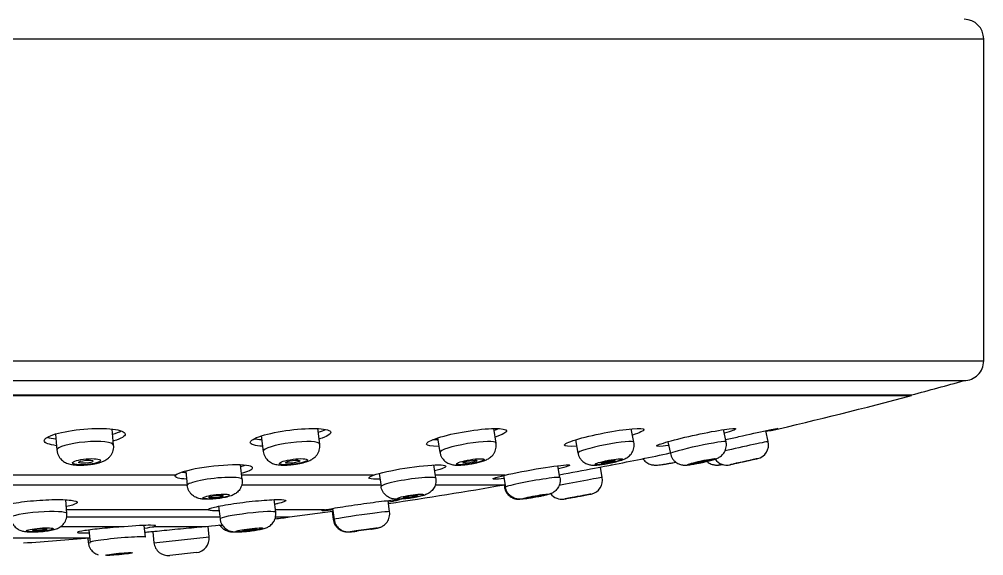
# Model space of a CAD drawing. Header units: metres. Extents: x -58 to 722, y -1100 to 345.
# Drawn here: x 209.9446 to 210.0187, y -481.2908 to -481.2496 of the extents above; entities that cross this region are included whole.
import ezdxf

# ---------------------------------------------------------------- set-up
doc = ezdxf.new("R2010")
doc.units = ezdxf.units.M
doc.header["$MEASUREMENT"] = 0
doc.layers.add('A-MOBILIARIO SANITARIO', color=124, linetype='Continuous')

msp = doc.modelspace()

# ---------------------------------------------------------------- linework, layer by layer
at = {"layer": 'A-MOBILIARIO SANITARIO', "lineweight": -2}
for p, q in [((209.8211264066929, -481.2511481481329), (210.0186771376127, -481.2511481481329)), ((210.0186771376127, -481.2758665631233), (210.0186771376127, -481.2511481481329)), ((209.8211264066929, -481.2758665631233), (210.0186771376127, -481.2758665631233)), ((209.8226369764978, -481.2773771329283), (210.0171665678076, -481.2773771329283)), ((209.8266607234886, -481.2784757291501), (210.0131428208169, -481.2784757291501)), ((209.8266607234886, -481.2785159651732), (210.0131428208169, -481.2785159651732)), ((210.0131428208169, -481.2785159651732), (210.0131428208169, -481.2784757291501)), ((209.9518414099822, -481.2823374206523), (209.9517344622747, -481.2810987634894)), ((209.9676761699174, -481.282244195426), (209.9675222677236, -481.2810578990282)), ((209.9812225633857, -481.2821661344352), (209.9810368144588, -481.2810513264196)), ((209.9918030465358, -481.2821066923687), (209.9916023350609, -481.2810781989903)), ((209.9988885851371, -481.2820681470365), (209.9986892338543, -481.2811361486225)), ((210.0021249364245, -481.2820517890215), (210.0019407432977, -481.2812217782411)), ((209.9473773126929, -481.2814745557558), (209.9474842956442, -481.2827136211087)), ((209.9631857267174, -481.2816239342612), (209.9633391898515, -481.2828068463349)), ((209.9767240644317, -481.2817767259452), (209.9769087092309, -481.2828849073258)), ((209.9873118371542, -481.2819253670701), (209.9875106925374, -481.2829443493923)), ((209.9944153157687, -481.2820633806999), (209.9946119966832, -481.2829828947245)), ((209.9573780128803, -481.2843261953382), (209.9574984507215, -481.2854253310682)), ((209.9617214191121, -481.2849625991395), (209.9615994033817, -481.2838490633298)), ((209.9765918070034, -481.2848765694852), (209.9764370741763, -481.283852669048)), ((209.9861207992321, -481.2848219775681), (209.9859584302969, -481.283909147027)), ((209.9893780527705, -481.2848030870909), (209.989229991941, -481.2840122302876)), ((209.9566269562737, -481.2846323664139), (209.9429981402564, -481.2846323664139)), ((209.9718106814732, -481.2846323664139), (209.9616852338481, -481.2846323664139)), ((209.9722387565089, -481.2845022341971), (209.9723912566881, -481.2855113607226)), ((209.9819132009578, -481.2846323664139), (209.9765549027984, -481.2846323664139)), ((209.9817779839674, -481.2846651904148), (209.9819382062614, -481.2855659526396)), ((209.9429403176514, -481.2853684484576), (209.9574922178072, -481.2853684484576)), ((209.9616965543082, -481.2853684484576), (209.9723696596481, -481.2853684484576)), ((209.9765570951302, -481.2853684484576), (209.981891907963, -481.2853684484576)), ((209.9818298752803, -481.2853791997618), (209.9818632895479, -481.2855666767069)), ((209.981891907963, -481.2853684484576), (209.9819027301526, -481.2853665076192)), ((209.9482458625601, -481.2875808862165), (209.9481679640861, -481.286524524027)), ((209.9642951569335, -481.2874872540392), (209.9641805460232, -481.28651451888)), ((209.9730408055235, -481.2874374536636), (209.9729194243404, -481.2865798286195)), ((209.9590954111517, -481.2873013111646), (209.9482252460801, -481.2873013111646)), ((209.9599025416138, -481.2870199508747), (209.9600169917818, -481.2879913217682)), ((209.9680490249824, -481.2873013111646), (209.964273248522, -481.2873013111646)), ((209.9686546641458, -481.2871869645912), (209.9687755545688, -481.2880411221437)), ((209.9482362655625, -481.2878449848567), (209.9599997498774, -481.2878449848567)), ((209.9643020008091, -481.2878449848567), (209.9653512326315, -481.2878449848567)), ((209.9653512326315, -481.2878449848567), (209.9686854888796, -481.2874047583459)), ((209.9686198289945, -481.2874134275122), (209.9687079635404, -481.2880395251651)), ((209.9526565206742, -481.288588716259), (209.9477812135387, -481.288588716259)), ((209.9542784586653, -481.2893946191621), (209.9541940128057, -481.2884945833596)), ((209.958950999806, -481.288588716259), (209.9549189312495, -481.288588716259)), ((209.9591799034146, -481.2893641455132), (209.9590942937483, -481.2885739494533)), ((209.940736202995, -481.2894518014813), (209.9499910972472, -481.2894518014813)), ((209.9498549483076, -481.2894630910106), (209.9498858929103, -481.2897929029209)), ((209.9499448470254, -481.2888480849747), (209.9500334945698, -481.2897929029209)), ((209.9499910972472, -481.2894518014813), (209.9500013982245, -481.2894508155757)), ((209.9548498690826, -481.2889812979275), (209.9549410996963, -481.2898233765698)), ((209.9549410996963, -481.2898233765698), (209.9591799034146, -481.2893641455132)), ((209.9582021934713, -481.2905794456871), (209.9561563998702, -481.290801086513))]:
    msp.add_line(p, q, dxfattribs=at)
for centre, radius, start, end in [((210.0171665678076, -481.2511481481329), 0.001510569804972327, 0, 90), ((210.0171665678076, -481.2758665631233), 0.001510569804972717, 269.9999999999739, 0), ((209.9199408021785, -480.9291935623555), 0.3615033171618731, 284.9406221337967, 285.6017045365932), ((209.9199772314788, -480.9283185880906), 0.3623782967456347, 283.1222597933119, 284.8977496505717), ((210.001046232046, -481.282290570135), 0.001104816526183323, 283.6613458320581, 12.48167726392362), ((209.9199772314788, -480.9283185880906), 0.3623782967456347, 281.1600702422159, 281.8837716529287), ((209.9989354620097, -481.2827700060859), 0.001097084776088061, 215.1636556534208, 284.4895276365202), ((209.9883006065539, -481.2850162293333), 0.00109154069336389, 282.2129134499812, 11.18120460236762), ((209.9199772314788, -480.9283185880906), 0.3623782967456346, 278.4058499206664, 279.8376197379104), ((209.9862863198007, -481.2853819055828), 0.001102796603983289, 217.9175440624256, 278.2033066500946), ((209.9199772314788, -480.9283185880906), 0.3623782967456346, 277.016122963322, 277.1929811221564), ((209.9199772314788, -480.9283185880906), 0.3623782967456346, 276.3344839375466, 276.3685055921769), ((209.9199772314788, -480.9283185880906), 0.3623782967456346, 273.9464588354204, 274.7509469465238), ((209.9580833983559, -481.2894829406285), 0.001102921403773873, 276.1832951729025, 6.183295172899365), ((209.9437762270794, -481.2803644559234), 0.00954229686231162, 276.8969102943261, 276.9257633980718), ((209.9560376047549, -481.2897045814545), 0.001102921403773871, 186.1832951728958, 276.1832951729025)]:
    msp.add_arc(centre, radius, start, end, dxfattribs=at)
for centre, major_axis, ratio, start_param, end_param in [((209.9495788386517, -481.2812277022475), (-0.003104124989101896, -0.0002680152841639867), 0.1998549684160482, -3.94694158453169, -3.567753549852635), ((209.9653634321292, -481.2812277022475), (-0.00308978079425575, -0.0004008475819568519), 0.1760887510202031, -3.945152661724203, -3.617258928060177), ((209.9788683881441, -481.2812277022475), (-0.003073305275620803, -0.0005120730644680256), 0.1434927083656155, -3.942837533820936, -3.745074764718718), ((209.9495788386517, -481.2812277022475), (-0.003104124989101896, -0.0002680152841639867), 0.1998549684160482, 0.4055635418957944, 0.7801709211352088), ((209.9496628528132, -481.2825255208805), (-0.002178557168949368, -0.0001881002281652304), 0.1998549684160478, 3.141657202160815, 6.282921922125769), ((209.9653634321292, -481.2812277022475), (-0.00308978079425575, -0.0004008475819568519), 0.1760887510202031, 0.4734288158911835, 0.7820015177677725), ((209.9655076798845, -481.2825255208805), (-0.002168490032920832, -0.0002813254544820306), 0.1760887510202037, 3.141602148202324, 6.283185307179499), ((209.9788683881441, -481.2812277022475), (-0.003073305275620803, -0.0005120730644680256), 0.1434927083656155, 0.6012792031751703, 0.7843609126326707), ((209.9790656363083, -481.2825255208805), (-0.002156927077382525, -0.0003593864453072367), 0.1434927083656166, 3.141592653589793, 6.283185307179586), ((209.9896568695366, -481.2825255208805), (-0.002146176999203561, -0.0004188285118113507), 0.1037013421402071, 3.141592653589793, 6.282823379659296), ((209.9967502909101, -481.2825255208805), (-0.002138294226943663, -0.0004573738440661575), 0.05870995760079566, 3.141592653589793, 6.283185307179586), ((209.9999902066618, -481.2825255208805), (-0.002134729762758294, -0.000473731858977654), 0.01077461063584374, 3.141592653590571, 5.30442517710169), ((209.9594938810577, -481.2838781742591), (-0.002973884688699344, -0.00032586353256793), 0.1492080794089368, -3.936061297840894, -3.761359839110726), ((209.9594938810577, -481.2838781742591), (-0.002973884688699344, -0.00032586353256793), 0.1492080794089368, 0.6288247128269823, 0.7679250809024148), ((209.9596099349168, -481.2851939651039), (-0.002111484195320317, -0.0002313659643438829), 0.1492080794089367, 3.141473569768785, 6.283144528655217), ((209.9744915318457, -481.2851939651039), (-0.00210027515763214, -0.00031739561871194), 0.108623016839889, 3.141224485555187, 6.283185307179532), ((209.9840295027468, -481.2851939651039), (-0.002091296485384945, -0.0003719875357600357), 0.05740517656149464, 3.141368882729627, 6.283185307179586), ((209.987290204573, -481.2851939651039), (-0.002087848197436058, -0.000390878012949406), 0.0005681176360198874, 3.141592653589793, 5.347804315233547), ((209.9839544571112, -481.2851939651039), (-0.002091167563227148, -0.0003727116030537145), 0.0563245526022538, 0, 0.216871224852782), ((209.9460978159497, -481.2877392879037), (-0.00214804661044262, -0.0001584016871777335), 0.1227800239285877, 3.141501716775476, 6.283033840184542), ((209.9621560743576, -481.2877392879037), (-0.002139082575846206, -0.0002520338644824254), 0.0824790179427322, 3.141592653589809, 6.282945624935603), ((209.9709081800461, -481.2877392879037), (-0.002132625477350479, -0.0003018342400895433), 0.02791664045621868, 3.141592653589793, 6.283086014999591), ((209.9521559766176, -481.2895937610415), (-0.002122482047773814, -0.00019914187935136), 0.05385475109863002, 3.141559187562217, 6.283185307179334), ((209.952008374958, -481.2895937610415), (-0.002122482047773814, -0.0001991418793513603), 0.05385475109863009, 0, 0.3633627306062084)]:
    msp.add_ellipse(centre, major_axis=major_axis, ratio=ratio, start_param=start_param, end_param=end_param, dxfattribs=at)
for centre, major_axis, ratio in [((209.9497558138282, -481.2836021856336), (0.00107972399534855, 9.322515505915364e-05), 0.199854968416048), ((209.9497042707664, -481.2836051194343), (-0.0005539371634858022, -4.782785061873273e-05), 0.1998549684160487), ((209.9656473591988, -481.2836021856336), (0.001074734579193044, 0.0001394289064505362), 0.1760887510202032), ((209.9655987567352, -481.2836051194343), (-0.000551377413915971, -7.153203344545843e-05), 0.1760887510202036), ((209.9792450298179, -481.2836021856336), (0.001069003813560723, 0.0001781170465167904), 0.1434927083656152), ((209.9792018050831, -481.2836051194343), (-0.0005484373254557296, -9.138043790916109e-05), 0.143492708365617), ((209.9898669817018, -481.2836021856336), (0.001063675921537897, 0.000207577382216196), 0.103701342140207), ((209.9898313021645, -481.2836051194343), (-0.0005457039256172646, -0.0001064946475247402), 0.1037013421402069), ((209.9969805858297, -481.2836021856336), (0.001059769107211345, 0.0002266809984707417), 0.05870995760079566), ((209.9969542406108, -481.2836051194343), (-0.0005436995896428466, -0.0001162954883377189), 0.05870995760079198), ((210.0002291363867, -481.2836021856336), (0.001058002507938039, 0.0002347882638975792), 0.01077461063584645), ((210.0002134465455, -481.2836051194343), (-0.0005427932608081799, -0.0001204548064907985), 0.01077461063584371), ((209.9597287237245, -481.2862780514814), (0.00101512497505781, 0.0001112323593538338), 0.1492080794089369), ((209.9597080369057, -481.2862842391227), (0.0005500418612373446, 6.027085873374316e-05), 0.1492080794089365), ((209.9746553600305, -481.2862780514814), (0.001009736076514852, 0.0001525922951459924), 0.108623016839889), ((209.9746277040379, -481.2862842391227), (0.0005471219057073181, 8.26815930007043e-05), 0.1086230168398902), ((209.9842223336643, -481.2862780514814), (0.001005419456735655, 0.0001788381077145291), 0.05740517656149507), ((209.9841904156592, -481.2862842391227), (0.0005447829606158832, 9.690279329583351e-05), 0.05740517656149207), ((209.9874931625896, -481.2862780514814), (0.001003761645028669, 0.0001879199636091593), 0.0005681176356315195), ((209.9874601069287, -481.2862842391227), (0.000543884681232275, 0.0001018237646466641), 0.0005681176356837302), ((209.9461783138649, -481.2888309004821), (0.001048111826410555, 7.729007408277663e-05), 0.122780023928588), ((209.9461611152234, -481.2888300337642), (-0.0005496679514431893, -4.053372514025126e-05), 0.122780023928588), ((209.9622846918031, -481.2888309004821), (0.001043737940561346, 0.0001229766955408642), 0.08247901794273219), ((209.9622759801599, -481.2888300337642), (-0.0005473741266680066, -6.449345061270335e-05), 0.08247901794273287), ((209.971062677897, -481.2888309004821), (0.00104058728206783, 0.0001472761508598299), 0.02791664045622098), ((209.9710639595744, -481.2888300337642), (-0.0005457218067950764, -7.723696851775705e-05), 0.02791664045622409), ((209.9522588562053, -481.2906902661001), (0.001024383406353545, 9.61127736894446e-05), 0.05385475109862684), ((209.9522629380065, -481.2906896529308), (-0.0005483525586850196, -5.144917913355155e-05), 0.05385475109863005)]:
    msp.add_ellipse(centre, major_axis=major_axis, ratio=ratio, dxfattribs=at)
for points, knots in [([(209.9473822963171, -481.2814728276773), (209.9479504629038, -481.2813048696261), (209.9487489795671, -481.2811692128338), (209.9503692316694, -481.2810319887068), (209.9511868632189, -481.2810320708732), (209.9523563578584, -481.2811694523761), (209.9527099744228, -481.2813053353275), (209.9527445851556, -481.2816409896456), (209.9524250336693, -481.2818339672808), (209.9518493009652, -481.2820042447115), (209.9518344380386, -481.2820085717843), (209.9518194129029, -481.2820128786117)], [0, 0, 0, 0, 0.125, 0.125, 0.25, 0.25, 0.375, 0.375, 0.5, 0.5, 0.5032744017940933, 0.5032744017940933, 0.5032744017940933, 0.5032744017940933]), ([(209.9632061223687, -481.2816165733319), (209.963773596756, -481.2814375215901), (209.9645695763162, -481.2812754296709), (209.9661825354762, -481.2810696585554), (209.9669954080985, -481.2810276624494), (209.9681559528965, -481.2810900364944), (209.9685053896948, -481.2811930527411), (209.9685345630775, -481.2814906821018), (209.9682138646614, -481.2816792623419), (209.9676469021581, -481.2818582267126), (209.9676402600236, -481.2818603109705), (209.9676335847919, -481.2818623933558)], [0, 0, 0, 0, 0.1250000000000006, 0.1250000000000006, 0.2500000000000012, 0.2500000000000012, 0.375000000000001, 0.375000000000001, 0.5000000000000008, 0.5000000000000008, 0.5014742136794058, 0.5014742136794058, 0.5014742136794058, 0.5014742136794058]), ([(209.9767569135108, -481.2817650085872), (209.9773253240161, -481.2815833332433), (209.978119282666, -481.2814025811594), (209.9797235623257, -481.2811383595358), (209.9805297542213, -481.2810565274979), (209.9816761808736, -481.2810414542215), (209.9820182122714, -481.2811069851014), (209.9820359289938, -481.2813526275465), (209.9817127615776, -481.2815275330902), (209.9811535770539, -481.2817066115235)], [0, 0, 0, 0, 0.125, 0.125, 0.25, 0.25, 0.375, 0.375, 0.4997466168969579, 0.4997466168969579, 0.4997466168969579, 0.4997466168969579]), ([(209.9873505167996, -481.2819124097067), (209.9879210583647, -481.2817366241226), (209.9887137412408, -481.2815456500044), (209.9903095699777, -481.2812352484864), (209.9911085524282, -481.281117335902), (209.9922388307897, -481.2810253620392), (209.9925719675011, -481.2810502570329), (209.9925751026267, -481.2812316237341), (209.9922534976488, -481.2813828080036), (209.9917030391583, -481.2815537516091)], [0, 0, 0, 0, 0.125, 0.125, 0.25, 0.25, 0.375, 0.375, 0.4984243181617498, 0.4984243181617498, 0.4984243181617498, 0.4984243181617498]), ([(209.994450457753, -481.2820529374579), (209.9950237053872, -481.2818914816888), (209.9958159912679, -481.2816992850411), (209.9974052488521, -481.2813570279325), (209.9981980195877, -481.2812082857719), (209.9993136762307, -481.2810430053306), (209.9996384484013, -481.2810256591484), (209.9996274065321, -481.2811344590447), (209.9993037621788, -481.281255852955), (209.9987560936718, -481.2814112074678)], [0, 0, 0, 0, 0.125, 0.125, 0.25, 0.25, 0.375, 0.375, 0.4977469887545267, 0.4977469887545267, 0.4977469887545267, 0.4977469887545267]), ([(209.9988517937999, -481.2819079711701), (209.9991754232203, -481.2818331532332), (209.9995163161194, -481.2817552917855), (210.0006502202023, -481.2814994584115), (210.0014391653232, -481.2813266856254), (210.0025333372496, -481.2810974686057), (210.0028503238653, -481.2810381248493), (210.002853350319, -481.2810499378217)], [0.07125756704449396, 0.07125756704449396, 0.07125756704449396, 0.07125756704449396, 0.125, 0.125, 0.25, 0.25, 0.372344884776994, 0.372344884776994, 0.372344884776994, 0.372344884776994]), ([(209.9474541620854, -481.2823698147428), (209.9468753537097, -481.2822996970664), (209.9465354173853, -481.2821639954362), (209.9465009237494, -481.2818339845226), (209.9468141297304, -481.2816407857285), (209.9473822963171, -481.2814728276773)], [0.7514764716281723, 0.7514764716281723, 0.7514764716281723, 0.7514764716281723, 0.875, 0.875, 1, 1, 1, 1]), ([(209.9632860470807, -481.2824142340247), (209.9632854579345, -481.2824142026389), (209.9632848690113, -481.2824141711786), (209.9626973114927, -481.282382697552), (209.9623535716293, -481.2822784079672), (209.9623242542611, -481.2819840728976), (209.9626386479814, -481.2817956250736), (209.9632061223687, -481.2816165733319)], [0.7498746313329433, 0.7498746313329433, 0.7498746313329433, 0.7498746313329433, 0.7500000000000004, 0.7500000000000004, 0.8750000000000002, 0.8750000000000002, 1, 1, 1, 1]), ([(209.9768281315515, -481.2824235701599), (209.9768201887955, -481.2824237019738), (209.9768122863707, -481.2824238201682), (209.9762245925883, -481.2824316331746), (209.9758882478506, -481.2823647136698), (209.9758702482721, -481.2821215737468), (209.9761885030054, -481.2819466839312), (209.9767569135108, -481.2817650085872)], [0.7483052128842126, 0.7483052128842126, 0.7483052128842126, 0.7483052128842126, 0.75, 0.75, 0.875, 0.875, 1, 1, 1, 1]), ([(209.9873993678279, -481.2823981172323), (209.9873857802158, -481.282399281975), (209.9873723115898, -481.2824004082987), (209.9867872948824, -481.2824480742959), (209.9864598404158, -481.2824217396641), (209.9864562651301, -481.2822412995881), (209.9867799752345, -481.2820881952907), (209.9873505167996, -481.2819124097067)], [0.7470816142616992, 0.7470816142616992, 0.7470816142616992, 0.7470816142616992, 0.75, 0.75, 0.875, 0.875, 1, 1, 1, 1]), ([(209.9875121442763, -481.2829422812993), (209.9875128663846, -481.2829494911261), (209.9875210032309, -481.2830297179688), (209.9875807198929, -481.2831847260086), (209.9876857519187, -481.2833740912335), (209.9878188150633, -481.2835294854485), (209.9879649262963, -481.2836503575828), (209.9881174685901, -481.2837396258679), (209.9882688482187, -481.2838004845938), (209.988413921453, -481.2838377990797), (209.9885519544915, -481.2838574930543), (209.9886947371838, -481.2838650869473), (209.9888615198659, -481.2838618384163), (209.9890613270475, -481.2838463272927), (209.9892970850489, -481.2838182829964), (209.989545436038, -481.2837811101265), (209.9898051029074, -481.2837355066019), (209.9900621950071, -481.2836842901215), (209.9903116606822, -481.283628595378), (209.9905484034186, -481.2835693110241), (209.9907718508213, -481.283505567435), (209.9909567294961, -481.2834432767507), (209.9911177817859, -481.2833764328204), (209.9912592664844, -481.2833020691925), (209.9913989118091, -481.283205129425), (209.9915296511267, -481.2830843041187), (209.9916497605268, -481.282930404458), (209.9917468176994, -481.2827455454841), (209.9918094161247, -481.2825385491763), (209.9918318636875, -481.2823165933302), (209.9918142297326, -481.2821830978895), (209.9918030465358, -481.2821066923687)], [0, 0, 0, 0, 0.003185296556143245, 0.04116503776485775, 0.07618791328722214, 0.1088227575934659, 0.1394474807383896, 0.1682487464661518, 0.1953566877623221, 0.2210507044079661, 0.2466294503413962, 0.2748469126563546, 0.3117758548832388, 0.3584020593711917, 0.4005085986981227, 0.4444825011745286, 0.4866263153988544, 0.5282019778398696, 0.5698605756620513, 0.6120903246808161, 0.6559096642976936, 0.7040282314404344, 0.7388865357732621, 0.7719376813049508, 0.7994821188247793, 0.8292482843966558, 0.8612569452235831, 0.8950595955835008, 0.9301793644518453, 0.9660619148320813, 1, 1, 1, 1]), ([(209.9944692519313, -481.2823398473519), (209.9944528559992, -481.2823423277928), (209.9944366365429, -481.2823447569317), (209.9938563192389, -481.2824307618041), (209.9935372305585, -481.2824466852352), (209.993547799193, -481.28233819051), (209.9938772101188, -481.2822143932271), (209.994450457753, -481.2820529374579)], [0.7464472517735802, 0.7464472517735802, 0.7464472517735802, 0.7464472517735802, 0.75, 0.75, 0.875, 0.875, 1, 1, 1, 1]), ([(209.9946179855583, -481.2829819109559), (209.9946297388906, -481.2830394065402), (209.9946549521041, -481.2831562881166), (209.9947476526434, -481.2833369732635), (209.9948724026711, -481.283501734473), (209.9950153974141, -481.2836321583682), (209.9951658967706, -481.283729270051), (209.9953166083595, -481.2837963909466), (209.9954597276965, -481.283837423518), (209.9955889589473, -481.2838579053875), (209.9957025446002, -481.2838645118605), (209.9958067986362, -481.2838626894), (209.9959324005413, -481.2838533832498), (209.9960864316153, -481.2838343517605), (209.9962924378004, -481.2838023224812), (209.9965163749201, -481.2837626454622), (209.9967588412514, -481.2837156670606), (209.9970047494254, -481.2836645681134), (209.997248032626, -481.2836107635464), (209.9974809796759, -481.2835559508621), (209.9976967727583, -481.2835016040881), (209.9978929092379, -481.2834478449277), (209.9980431595424, -481.2834014841428), (209.9981714390649, -481.2833549586736), (209.9982868485435, -481.2833039561509), (209.9984116903762, -481.2832317856748), (209.9985331265307, -481.2831408927229), (209.9986565435267, -481.2830166976041), (209.9987682504289, -481.2828594197311), (209.9988559709938, -481.282671480076), (209.998908393121, -481.2824622298647), (209.9989188957865, -481.282252126747), (209.9988994241476, -481.2821307124294), (209.9988885851371, -481.2820681470365)], [0, 0, 0, 0, 0.0254069753422793, 0.06083035882187589, 0.09357313732343808, 0.1240818829983813, 0.1525268333612742, 0.1789255409642067, 0.2031448251953911, 0.2249657501951137, 0.2451211126634479, 0.2666642098601276, 0.2934819782683778, 0.3394387149606565, 0.3796809681472536, 0.4219559083918333, 0.4621766447126647, 0.5017010688439776, 0.5410629603044186, 0.5805539857028902, 0.6205214497793241, 0.6616892493588143, 0.7062134704692038, 0.7349390167984546, 0.7643317785506598, 0.7855595669723356, 0.8108061500376776, 0.8389915730350822, 0.869707616565839, 0.902740218783071, 0.9372396278324706, 0.9725092351521736, 1, 1, 1, 1]), ([(209.9474906780714, -481.2827119950928), (209.9474915195783, -481.2827457654478), (209.9474946759543, -481.2828480582428), (209.9475508239658, -481.2830287934092), (209.9476472748849, -481.2832244754278), (209.9477726755876, -481.2833899430686), (209.9479154751107, -481.2835242327316), (209.9480705298811, -481.2836300219329), (209.9482343585777, -481.2837107623805), (209.9484106470893, -481.2837719039619), (209.9486185045727, -481.2838196133684), (209.9488563622376, -481.2838501883797), (209.9491312257621, -481.2838647599947), (209.949413906237, -481.2838634748297), (209.949703390289, -481.2838481073512), (209.9499869209067, -481.2838205808641), (209.9502635584217, -481.2837812860367), (209.9505327507857, -481.283729290303), (209.9508023453117, -481.2836593025111), (209.951034716218, -481.2835754133196), (209.9512388724064, -481.2834703991904), (209.9514037131336, -481.2833560945043), (209.9515536372814, -481.283213772379), (209.9516817823267, -481.2830412714735), (209.9517797982733, -481.2828416450223), (209.9518356599755, -481.2826253321539), (209.9518544282056, -481.2824478154474), (209.9518401322761, -481.282358921599), (209.9518366316511, -481.2823376629058)], [0, 0, 0, 0, 0.01510776720537529, 0.05354523236570697, 0.08940765692467774, 0.1233989086924707, 0.1560593007518703, 0.1879871725463336, 0.2200928369997481, 0.254093774422341, 0.2935698806792795, 0.3457243275464068, 0.3932521152632441, 0.442394470225833, 0.4886185736454531, 0.5339735490291014, 0.579571178316926, 0.6263538942135086, 0.676323908561575, 0.734964504518294, 0.7728237915757864, 0.80807140900996, 0.8434994167278271, 0.8794209821139515, 0.9159642117322899, 0.9530118481939057, 0.9903628335682783, 1, 1, 1, 1]), ([(209.9633408944625, -481.2828088837589), (209.9633551931996, -481.2828905825252), (209.9633811807082, -481.2830277840739), (209.9634761242962, -481.2832320839654), (209.9635969275872, -481.2834026247107), (209.9637378798517, -481.2835417947746), (209.9638904957968, -481.2836500618533), (209.9640497371301, -481.2837308335761), (209.9642138280905, -481.2837885220341), (209.9643911197671, -481.2838290852255), (209.9645995455144, -481.2838556934169), (209.9648382844765, -481.2838659207821), (209.9651082450457, -481.2838606724379), (209.9653823290976, -481.2838422720515), (209.9656633673153, -481.2838117036045), (209.9659386617141, -481.2837710284239), (209.9662059299828, -481.2837206046902), (209.9664645389444, -481.283659466069), (209.9667247109182, -481.2835811353046), (209.9669491692427, -481.2834903454505), (209.9671487505778, -481.2833750365814), (209.9673056685374, -481.2832523799588), (209.9674447074621, -481.2831032818194), (209.9675606742514, -481.2829243298654), (209.9676451097477, -481.2827195566912), (209.9676854003654, -481.282501065207), (209.9676933807596, -481.2823328538536), (209.9676757343675, -481.2822541775593), (209.9676734028388, -481.28224386714)], [0, 0, 0, 0, 0.03698240873234319, 0.07346296707966131, 0.1077120441703425, 0.1402674065976134, 0.1715971220762382, 0.2022835714710342, 0.2334315180248207, 0.2672438154866535, 0.3086967054654657, 0.3605607499546517, 0.4059604630791021, 0.4531214503295229, 0.4981654882744218, 0.5426751380348622, 0.5875428883404107, 0.6337622350123765, 0.683504829517156, 0.7436758815990538, 0.7813868160604568, 0.8151957159899115, 0.8497718745734419, 0.8851715016254738, 0.921380672312564, 0.958171993693672, 0.9952838125438663, 1, 1, 1, 1]), ([(209.9769149616355, -481.2828838737595), (209.9769233377475, -481.2829393932283), (209.9769422063708, -481.2830564240376), (209.9770253626363, -481.2832421941819), (209.9771431729033, -481.2834170895333), (209.9772826060216, -481.2835590879808), (209.9774331958537, -481.2836685630252), (209.9775886804135, -481.2837486614405), (209.9777443583359, -481.2838034652187), (209.9779004919336, -481.2838383443782), (209.9780716004583, -481.283859070214), (209.9782688788241, -481.2838660163304), (209.9784984448108, -481.2838587271835), (209.9787525600673, -481.2838383205453), (209.9790157763039, -481.2838071427938), (209.9792866339249, -481.2837658906863), (209.9795521923781, -481.2837169142483), (209.9798087266406, -481.2836608481969), (209.9800543901914, -481.2835972917255), (209.9802981978613, -481.2835206701442), (209.9805100508735, -481.283435300994), (209.9807024976947, -481.2833263571852), (209.9808567514397, -481.2832072441971), (209.9809908954801, -481.283066511003), (209.9811061388223, -481.2828945327365), (209.9811914829108, -481.2826951439394), (209.9812381059227, -481.2824793677193), (209.9812406697031, -481.2822948139338), (209.9812272402125, -481.2821980448754), (209.9812225633857, -481.2821661344352)], [0, 0, 0, 0, 0.02489972503207126, 0.0617630867235385, 0.09606889106521614, 0.1283766984172119, 0.1590516025649265, 0.1884093377556921, 0.217035669246669, 0.2464047484053303, 0.2792348304892035, 0.3225664178046147, 0.3701291249189206, 0.4135327395390275, 0.4587701276914811, 0.5023911954832955, 0.5456420212787685, 0.5892348601291026, 0.6340519661720481, 0.6820493523314557, 0.7399619954896234, 0.7792659728038286, 0.8106691137489979, 0.8434112910122227, 0.8775996892466109, 0.9129849053153704, 0.9491733673688443, 0.9856960737399696, 1, 1, 1, 1]), ([(209.9924850264208, -481.2833603614892), (209.9924968430717, -481.2833781320723), (209.9925473277598, -481.2834495553356), (209.9926493562215, -481.2835612744012), (209.9927969069256, -481.2836757697165), (209.9929490962618, -481.283758868931), (209.9930981265331, -481.2838139227233), (209.9932380174523, -481.2838458957146), (209.9933669746873, -481.2838610161921), (209.9934926923549, -481.2838649386941), (209.9936443473534, -481.2838594586365), (209.9938265988939, -481.2838422527428), (209.9940552069514, -481.2838116950574), (209.9942942238599, -481.283773190877), (209.9945474157788, -481.2837267975061), (209.9947910880703, -481.2836773907657), (209.9949465810895, -481.2836430337813), (209.9950180096134, -481.2836266053939)], [0.0692898446004822, 0.0692898446004822, 0.0692898446004822, 0.0692898446004822, 0.07960921203520681, 0.1116213142943045, 0.1415797259486166, 0.1696116460391513, 0.1957438641371699, 0.2200278963276016, 0.2433727317302719, 0.2685294298335965, 0.3000909452683758, 0.3491168011952844, 0.3906191563440893, 0.4340602077670068, 0.475473591244968, 0.5162135060880378, 0.5524490174694757, 0.5524490174694757, 0.5524490174694757, 0.5524490174694757]), ([(209.997412680142, -481.2835729171301), (209.9974211082064, -481.2835805994078), (209.997475395792, -481.2836285728934), (209.9975800158031, -481.2837042344437), (209.9977312985077, -481.283780517197), (209.9978775787735, -481.2838291870091), (209.9980111571558, -481.2838549556383), (209.9981261608681, -481.2838640907092), (209.9982216398633, -481.2838634303193), (209.9983046146988, -481.2838576739787), (209.9984042320993, -481.283846338299), (209.9985031793008, -481.2838313244876), (209.9985843202447, -481.2838175689756), (209.9986069059011, -481.2838136513946)], [0.2147833890529956, 0.2147833890529956, 0.2147833890529956, 0.2147833890529956, 0.2255711031096074, 0.2833176661119264, 0.3368622777410529, 0.3859966298273259, 0.4300854486260158, 0.4681495021928593, 0.5019898265699395, 0.538643677537337, 0.5855362533508598, 0.6697058659438994, 0.7006340647987959, 0.7006340647987959, 0.7006340647987959, 0.7006340647987959]), ([(209.9616723401259, -481.2844813162976), (209.9621665932703, -481.2843499306373), (209.9624803090066, -481.2842115480781), (209.9625752137464, -481.2839423086697), (209.9620923158985, -481.2838420214242), (209.9604737530469, -481.2838420174766), (209.9593633486922, -481.2839425346012), (209.9575173620054, -481.2842558850122), (209.9568085221325, -481.2844643656832), (209.9566269562737, -481.2846323664139)], [0.07102598530972538, 0.07102598530972538, 0.07102598530972538, 0.07102598530972538, 0.25, 0.25, 0.5, 0.5, 0.75, 0.75, 1, 1, 1, 1]), ([(209.9718106814732, -481.2846323664139), (209.9722844809081, -481.2844637922693), (209.9732177808224, -481.2842561923772), (209.9751960560051, -481.2839422433487), (209.9762034139884, -481.28384202175), (209.9773784610736, -481.2838420171508), (209.9775250850329, -481.2839424779355), (209.9770203134862, -481.2841636773878), (209.9767895259762, -481.2842368818546), (209.9765012708124, -481.2843124238107)], [0, 0, 0, 0, 0.25, 0.25, 0.5, 0.5, 0.75, 0.75, 0.8528316669704645, 0.8528316669704645, 0.8528316669704645, 0.8528316669704645]), ([(209.9819132009578, -481.2846323664139), (209.9826278882326, -481.2844648114568), (209.9837057612693, -481.2842554188048), (209.9856098408082, -481.2839430043915), (209.9864234377033, -481.283842018438), (209.9870369716858, -481.2838420204627), (209.9868328548311, -481.2839428819328), (209.9861456657912, -481.284115186697), (209.9860777134454, -481.2841317071952), (209.9860059977713, -481.2841486772286)], [0, 0, 0, 0, 0.25, 0.25, 0.5, 0.5, 0.75, 0.75, 0.7755397782483867, 0.7755397782483867, 0.7755397782483867, 0.7755397782483867]), ([(209.9860793447193, -481.2846071443996), (209.9869520479442, -481.2844425457359), (209.9879737845012, -481.2842496572579), (209.989570807361, -481.2839478501234), (209.9900846882501, -481.2838505337253), (209.9901252238158, -481.2838425513047)], [0.01225668158712027, 0.01225668158712027, 0.01225668158712027, 0.01225668158712027, 0.25, 0.25, 0.4894813580494395, 0.4894813580494395, 0.4894813580494395, 0.4894813580494395]), ([(209.9574389337935, -481.2849382125328), (209.957162610344, -481.2849259748347), (209.9569407410443, -481.2848995738482), (209.9565808937483, -481.2848045123292), (209.9565231991323, -481.284725099475), (209.9566269562737, -481.2846323664139)], [0.5744784139982174, 0.5744784139982174, 0.5744784139982174, 0.5744784139982174, 0.75, 0.75, 1, 1, 1, 1]), ([(209.9617160465269, -481.284964137247), (209.9617228926036, -481.2850269873277), (209.9617349260146, -481.2851503609666), (209.961701599606, -481.2853565701125), (209.9616325433462, -481.2855547139449), (209.9615346954039, -481.2857269350346), (209.961417761008, -481.2858710083339), (209.9612884461478, -481.2859884113801), (209.9611519520193, -481.2860819790685), (209.961008440533, -481.2861572816249), (209.9608427431406, -481.2862243150709), (209.960648518022, -481.2862840668355), (209.9604194078225, -481.2863383591469), (209.9601725331962, -481.2863847235337), (209.9599345917127, -481.2864202022806), (209.9597938645228, -481.2864363732255), (209.9597273936317, -481.2864438770806)], [0, 0, 0, 0, 0.0573056397117696, 0.1321624779566369, 0.2019244211455653, 0.267683943239982, 0.3301813411188607, 0.3900955894279189, 0.4487469312066237, 0.5092848353124974, 0.5778468960873282, 0.6704004366317597, 0.76382949516905, 0.8500102527046582, 0.939879425009179, 1, 1, 1, 1]), ([(209.972301918548, -481.2849402606238), (209.9722028073926, -481.284944070999), (209.9721109878158, -481.2849460279014), (209.9716978394055, -481.2849460735252), (209.971496909224, -481.2849162123253), (209.9714192741855, -481.2848045123292), (209.9715412439508, -481.284725099475), (209.9718106814732, -481.2846323664139)], [0.4369302471784187, 0.4369302471784187, 0.4369302471784187, 0.4369302471784187, 0.5, 0.5, 0.75, 0.75, 1, 1, 1, 1]), ([(209.9765893183938, -481.2848791372311), (209.9765983289042, -481.2849553525897), (209.9766122364128, -481.2850883701967), (209.9765801703757, -481.2853036829855), (209.9765139430603, -481.2854980243336), (209.9764204640516, -481.2856666542356), (209.9763091004493, -481.2858072400456), (209.9761875242683, -481.285920688923), (209.9760625710708, -481.2860092500576), (209.9759375800767, -481.2860778661419), (209.9758058977595, -481.2861349246027), (209.9756473652322, -481.286189762542), (209.9754555306249, -481.2862429249708), (209.9752237508197, -481.2862962865777), (209.9749800458331, -481.2863441952522), (209.9747239997563, -481.2863873942599), (209.9744696592364, -481.2864239207859), (209.9742217183286, -481.2864531937274), (209.9739843219855, -481.2864743640222), (209.9737535997318, -481.2864861630108), (209.973551143379, -481.2864850284948), (209.9733649070479, -481.2864661119079), (209.9731949015551, -481.2864274448633), (209.9730336968398, -481.2863680145365), (209.9728672847282, -481.2862751299435), (209.9727084917831, -481.2861460234553), (209.9725696567317, -481.2859812577356), (209.972462826083, -481.2857891462597), (209.9724100578885, -481.2856219101431), (209.9723949387788, -481.2855336377792), (209.9723912566881, -481.2855113607226)], [0, 0, 0, 0, 0.03473410200973289, 0.0713317001375471, 0.1053698777468516, 0.1372898990429899, 0.1673181903359967, 0.1956025607467208, 0.2223855916874087, 0.2487265765820439, 0.2772565767617687, 0.3133418543703473, 0.3618579760518716, 0.4045090749869572, 0.4490177250518309, 0.4915658807467092, 0.5335597294575012, 0.5757171635959372, 0.6186781831611752, 0.6638490196459714, 0.715686588294817, 0.7558822957033594, 0.7834905305639785, 0.8135064847822487, 0.845786858989494, 0.8800388412992693, 0.915837493619197, 0.9525882398894879, 0.9897799272563496, 1, 1, 1, 1]), ([(209.9818173517796, -481.2848905738545), (209.981509622356, -481.2849265290168), (209.9812723358945, -481.2849460080478), (209.98096139598, -481.2849460735252), (209.9809396023625, -481.2849162123253), (209.9812147625801, -481.2848045123292), (209.9815044574763, -481.284725099475), (209.9819132009578, -481.2846323664139)], [0.3006948617275551, 0.3006948617275551, 0.3006948617275551, 0.3006948617275551, 0.5, 0.5, 0.75, 0.75, 1, 1, 1, 1]), ([(209.986117632022, -481.2848243418643), (209.9861286677198, -481.2848970509623), (209.9861465910461, -481.2850266537738), (209.9861216528828, -481.285239294305), (209.9860620183077, -481.2854343265429), (209.9859746539598, -481.2856039539273), (209.9858692022464, -481.285745525835), (209.9857537589846, -481.2858594881114), (209.9856369757969, -481.2859467511796), (209.9855265054165, -481.2860104109615), (209.985425904498, -481.2860562245262), (209.9853296118464, -481.286091959302), (209.9852097471828, -481.286129242755), (209.9850576034465, -481.2861690542628), (209.9848543885678, -481.2862159209157), (209.9846347841501, -481.2862620346875), (209.9843970614753, -481.2863081538915), (209.98415613473, -481.2863515808808), (209.9839189413732, -481.2863911797839), (209.9836932498867, -481.2864255932373), (209.9834851513154, -481.2864537476419), (209.9832919535222, -481.2864749534726), (209.9831474571045, -481.2864853430931), (209.9830097604437, -481.2864849062631), (209.9828881063266, -481.2864745404139), (209.982750591492, -481.2864481736195), (209.9825960310454, -481.2863965217254), (209.9824330240082, -481.2863120900847), (209.9822741312232, -481.2861913871471), (209.9821317278866, -481.2860334195113), (209.9820194271081, -481.2858462326803), (209.9819608284261, -481.2856796785246), (209.9819429346527, -481.2855903595898), (209.9819382062614, -481.2855659526396)], [0, 0, 0, 0, 0.03273293141178591, 0.06858537794202307, 0.1017908504457343, 0.1327398852415139, 0.1615698956750636, 0.1882711533104827, 0.2126720482740411, 0.2345330721903595, 0.2547795508370344, 0.2767181019592868, 0.3047994110522448, 0.3513940510883171, 0.3912188389830136, 0.4329803303457633, 0.4730152350657245, 0.5124797973281265, 0.5518773176405366, 0.5914939173165207, 0.631811867540615, 0.6739401416644858, 0.7223111194799373, 0.7469583314937924, 0.7681092294522015, 0.7917521647005386, 0.8191410427442267, 0.849134516113488, 0.8818780659749708, 0.9166389649986941, 0.9525414805803244, 0.9889343421429251, 1, 1, 1, 1]), ([(209.9597273936317, -481.2864438770806), (209.9596770974481, -481.2864490442755), (209.9595523053479, -481.2864616597243), (209.9593264563875, -481.2864778899545), (209.9590742970116, -481.2864864969321), (209.9588219751184, -481.2864830484913), (209.9586015289499, -481.2864644342872), (209.9584019301918, -481.2864261562012), (209.958227089404, -481.2863702976389), (209.9580582006224, -481.2862892369708), (209.9578931845874, -481.2861740200378), (209.9577434968488, -481.2860235476018), (209.9576214513436, -481.2858424368453), (209.9575333252906, -481.2856361613944), (209.9575114651016, -481.2855027560357), (209.9575000132175, -481.2854263633603)], [0, 0, 0, 0, 0.04606188277029649, 0.1343909861539453, 0.2245314777523968, 0.3197003627532538, 0.4293320222794851, 0.5073596613578132, 0.5715696234159051, 0.6382707426176937, 0.7074395185457907, 0.7794854269334873, 0.8536135868760759, 0.9290687728711262, 1, 1, 1, 1]), ([(209.9818632895479, -481.2855666767069), (209.981882635135, -481.285649662608), (209.9819163970265, -481.2857852984694), (209.9820213670164, -481.2859820562571), (209.9821475426581, -481.2861398835782), (209.9822894509977, -481.2862645208536), (209.9824376782693, -481.2863569201348), (209.9825847062575, -481.2864204028933), (209.9827227871355, -481.2864589784561), (209.9828461565344, -481.2864784026673), (209.9829540381356, -481.2864853010973), (209.9830179397587, -481.2864849678782), (209.9830513428823, -481.2864840080609), (209.9830546106169, -481.2864839064493)], [0, 0, 0, 0, 0.03788910686286377, 0.07332614935838629, 0.1061818426068266, 0.1368099284406919, 0.1653238405191515, 0.1916931679232508, 0.2157181380968138, 0.2371806015372135, 0.2572470358969576, 0.279331835604934, 0.2817385081870427, 0.2817385081870427, 0.2817385081870427, 0.2817385081870427]), ([(209.9433648610751, -481.2873013111646), (209.9430713335951, -481.2872506762876), (209.9429711739431, -481.2871753569144), (209.943187361522, -481.287001918082), (209.9435050641131, -481.2869049973796), (209.944433239795, -481.2867283636645), (209.9450467495226, -481.2866484411817), (209.9463164096045, -481.2865384435289), (209.9469826115729, -481.2865076504989), (209.9480902824572, -481.2865076316767), (209.948543325357, -481.2865384496138), (209.9490502373669, -481.286648335604), (209.9491097504434, -481.2867284376168), (209.9488397172065, -481.286889436237), (209.9485758925556, -481.2869684640547), (209.9482105990328, -481.2870425145345)], [0, 0, 0, 0, 0.125, 0.125, 0.25, 0.25, 0.375, 0.375, 0.5, 0.5, 0.625, 0.625, 0.75, 0.75, 0.8532276367411694, 0.8532276367411694, 0.8532276367411694, 0.8532276367411694]), ([(209.9590913268834, -481.2872906935513), (209.9590858666269, -481.2872406363383), (209.9592608048088, -481.2871696985066), (209.9599486286538, -481.2870015742788), (209.9604703062222, -481.2869059842522), (209.961685302687, -481.2867274375118), (209.9623483063915, -481.286648972373), (209.9635748963282, -481.2865380711009), (209.9641193051889, -481.2865076913209), (209.9648736590976, -481.2865075909778), (209.9650789116421, -481.286538255426), (209.9650661058469, -481.2866482834604), (209.9648462499173, -481.286728361655), (209.9643876510051, -481.2868330550793), (209.9643087056053, -481.2868500104695), (209.9642243941453, -481.2868671678419)], [0.008498852400390463, 0.008498852400390463, 0.008498852400390463, 0.008498852400390463, 0.125, 0.125, 0.25, 0.25, 0.375, 0.375, 0.5, 0.5, 0.625, 0.625, 0.75, 0.75, 0.7735727434503562, 0.7735727434503562, 0.7735727434503562, 0.7735727434503562]), ([(209.9680490249824, -481.2873013111646), (209.9682798506556, -481.2872506403923), (209.96869941669, -481.2871758839943), (209.9697854690673, -481.2870014841419), (209.9704297417804, -481.2869054694403), (209.9717030858152, -481.2867280895699), (209.9723187032898, -481.2866486972653), (209.973275466947, -481.2865383504639), (209.9736149394697, -481.2865076822879), (209.9738788509357, -481.2865075999696), (209.9738036831944, -481.2865383895875), (209.973392510594, -481.286623441673), (209.9731877526162, -481.2866611966507), (209.972940546966, -481.2867036826009)], [0, 0, 0, 0, 0.125, 0.125, 0.25, 0.25, 0.375, 0.375, 0.5, 0.5, 0.625, 0.625, 0.6935880874667693, 0.6935880874667693, 0.6935880874667693, 0.6935880874667693]), ([(209.9599355042296, -481.287364586865), (209.959838810694, -481.2873672911875), (209.9597494840996, -481.2873686526258), (209.9595828907355, -481.2873686857562), (209.9595055924826, -481.2873672375238), (209.9593708350968, -481.2873614668855), (209.9593132064165, -481.2873571765714), (209.9591689517594, -481.2873402048524), (209.9591108255515, -481.2873232109915), (209.9590954111517, -481.2873013111646)], [0.3789427809634208, 0.3789427809634208, 0.3789427809634208, 0.3789427809634208, 0.5000000000000014, 0.5000000000000014, 0.6250000000000013, 0.6250000000000013, 0.7500000000000011, 0.7500000000000011, 1, 1, 1, 1]), ([(209.9686674210526, -481.2873072814666), (209.9684874730139, -481.2873262641295), (209.9683355261792, -481.2873409532122), (209.9681424322153, -481.2873570663906), (209.9680824897714, -481.2873614356336), (209.9679835575757, -481.2873672010778), (209.9679439489943, -481.2873686520949), (209.9678844405499, -481.2873686857562), (209.9678645116148, -481.2873672375238), (209.9678458698831, -481.2873614668855), (209.9678469388539, -481.2873571765714), (209.9678806564201, -481.2873402048524), (209.9679448049801, -481.2873232109915), (209.9680490249824, -481.2873013111646)], [0.02323508339936258, 0.02323508339936258, 0.02323508339936258, 0.02323508339936258, 0.2500000000000001, 0.2500000000000001, 0.3750000000000002, 0.3750000000000002, 0.5000000000000002, 0.5000000000000002, 0.6250000000000002, 0.6250000000000002, 0.7500000000000003, 0.7500000000000003, 1, 1, 1, 1]), ([(209.9439548094712, -481.2878964269788), (209.9439552353531, -481.2879245976721), (209.9439572125602, -481.2880213151039), (209.9440070020323, -481.2881960698867), (209.9440977455287, -481.2883899851865), (209.944216685588, -481.2885531867844), (209.9443514464352, -481.2886842282373), (209.9444950536871, -481.2887853170473), (209.944640604573, -481.2888592678997), (209.9447844185334, -481.2889108702196), (209.9449297604128, -481.2889463238706), (209.9451015331667, -481.2889728355034), (209.9453014040112, -481.2889882416701), (209.9455377278281, -481.2889937083136), (209.9457834075123, -481.2889902730761), (209.9460403627438, -481.2889789029147), (209.9463043510943, -481.2889598494397), (209.9465624633929, -481.2889341067856), (209.9468102366548, -481.2889018824474), (209.9470475479089, -481.2888620642617), (209.9472528399583, -481.288816458921), (209.9474335813458, -481.2887616660268), (209.9475948868541, -481.2886942253377), (209.9477494777231, -481.2886047319471), (209.9478954301803, -481.2884889271552), (209.9480299606069, -481.2883395171644), (209.9481415105785, -481.2881580570351), (209.9482176123607, -481.2879533063568), (209.9482534097044, -481.2877522684477), (209.9482452066151, -481.2876362683273), (209.9482408038303, -481.2875818988798)], [0, 0, 0, 0, 0.01262137123893343, 0.05065018302389417, 0.08585311097152623, 0.1187960782374941, 0.1498427521186621, 0.1792151855725928, 0.2071792344380016, 0.2344596179419032, 0.2630901405596896, 0.2968675618429318, 0.3468895035521922, 0.3911944897317354, 0.4328454855670915, 0.4764005831825722, 0.5190181433510956, 0.5616079414538248, 0.6047324879488859, 0.6495081875398687, 0.6987348612766423, 0.7379739431722773, 0.7724247682373923, 0.8023132920148308, 0.8339305854475023, 0.8674921719441373, 0.9026022824869613, 0.9387792480197164, 0.9755666922888553, 1, 1, 1, 1]), ([(209.9600206383531, -481.2879895384302), (209.9600213508849, -481.2880071588288), (209.9600252105186, -481.2880954385535), (209.9600773561117, -481.2882604696538), (209.9601718897425, -481.2884526728913), (209.9602945710044, -481.2886127387279), (209.9604317232352, -481.2887394750758), (209.9605762069436, -481.2888353001385), (209.9607199589354, -481.2889028670992), (209.9608564472411, -481.2889465374403), (209.9609830986227, -481.2889723422763), (209.9611060621824, -481.2889865343597), (209.9612592066713, -481.2889938421912), (209.9614429974044, -481.2889915158526), (209.9616766748188, -481.2889794816463), (209.9619152858452, -481.2889609182069), (209.9621681680704, -481.2889358846347), (209.9624206185397, -481.2889061437529), (209.9626668586266, -481.2888725250285), (209.9629004954161, -481.2888357688092), (209.9631182658198, -481.2887958883497), (209.9633094727793, -481.2887535750766), (209.9634685286233, -481.2887090673073), (209.9636157746278, -481.288653156416), (209.9637532353876, -481.2885826116373), (209.9638891250414, -481.2884892315024), (209.9640239017535, -481.2883621878428), (209.964144434002, -481.2882013822838), (209.96423836457, -481.2880102106133), (209.9642953245336, -481.2877993990816), (209.9643070105296, -481.2876164097909), (209.9642983073904, -481.2875195106209), (209.9642951569335, -481.2874872540392)], [0, 0, 0, 0, 0.007815974432729642, 0.04563798293149442, 0.08049931571730064, 0.1129487411755115, 0.1433020106554673, 0.1716836181503904, 0.1981111612151413, 0.2225949325874148, 0.245922727928919, 0.270845392102039, 0.3016968381073981, 0.3538798481605819, 0.3951895542393202, 0.4384276225339975, 0.4797410548473776, 0.5204339838903261, 0.56113229293503, 0.6022061270857749, 0.6444238241681864, 0.6896648079677801, 0.7320110425957769, 0.762647794125905, 0.787628345848667, 0.815506722839741, 0.8461328083177732, 0.8789800425526716, 0.913647023877812, 0.949421584128025, 0.9856362389786244, 1, 1, 1, 1]), ([(209.9687114331116, -481.2880406291206), (209.9687238721251, -481.2881141596716), (209.9687475435289, -481.2882435157149), (209.9688379403271, -481.2884381122983), (209.9689552684599, -481.2886040877263), (209.9690907338904, -481.2887372440262), (209.9692343830066, -481.2888381123816), (209.9693787757797, -481.2889097085279), (209.969516069703, -481.2889555168562), (209.969638366186, -481.2889803605216), (209.9697408864516, -481.2889907021287), (209.9698122405745, -481.2889926306532), (209.9698482217327, -481.2889922375973), (209.9698621654107, -481.2889919125708)], [0, 0, 0, 0, 0.06513156026313645, 0.1352797705564825, 0.2001889361880883, 0.260586273076768, 0.3166940198770645, 0.3684281107370378, 0.4153805055654035, 0.4565679997499649, 0.4911215451338831, 0.5228176403727908, 0.54470510863639, 0.54470510863639, 0.54470510863639, 0.54470510863639]), ([(209.9687790063841, -481.2880420588234), (209.9687914828169, -481.288115561231), (209.9688152222423, -481.2882448802697), (209.9689057203965, -481.2884393877151), (209.9690231306841, -481.2886052625585), (209.9691586447677, -481.2887382971084), (209.969302310335, -481.2888390342935), (209.9694467132263, -481.2889105073834), (209.9695841285925, -481.288956217878), (209.9697065267135, -481.2889809118562), (209.969808750733, -481.2889909795716), (209.969890474503, -481.2889929257618), (209.9699611979022, -481.2889909780154), (209.9700552734161, -481.2889850566284), (209.9701827826706, -481.2889730309336), (209.9703529764872, -481.2889539788362), (209.9704671252243, -481.2889401169807), (209.9705181275865, -481.28893375514)], [0, 0, 0, 0, 0.06250774926335206, 0.1298425211223855, 0.1921414261413202, 0.250100352366557, 0.3039290884845289, 0.3535428050359171, 0.3985552007172202, 0.4380350535785596, 0.4708205439792393, 0.4998435615670533, 0.5325163589261781, 0.5769488607857088, 0.6675739971873662, 0.7400548424924218, 0.7944421247544541, 0.7944421247544541, 0.7944421247544541, 0.7944421247544541]), ([(209.9716001251379, -481.2887808394472), (209.9716362540932, -481.2887751374712), (209.9717388335341, -481.2887587298047), (209.9718936729856, -481.2887327980155), (209.972052681316, -481.2887034463574), (209.9721545343229, -481.2886825796986), (209.9722638621352, -481.2886527328112), (209.9723596420588, -481.288618995243), (209.9724688662874, -481.2885687081028), (209.9725957657436, -481.2884911080393), (209.9727274971702, -481.2883807914582), (209.9728517870064, -481.2882356852713), (209.9729547293748, -481.2880606352359), (209.9730263572193, -481.2878588916003), (209.9730584493686, -481.2876421635822), (209.9730478092088, -481.287511076932), (209.9730408055235, -481.2874374536636)], [0.1530146430952584, 0.1530146430952584, 0.1530146430952584, 0.1530146430952584, 0.193672799429172, 0.2724583155437553, 0.3539025414722485, 0.4458165331345674, 0.4848026951520766, 0.5190970313224854, 0.5578724049749361, 0.606112137174772, 0.66541283495235, 0.7253896911889118, 0.7921171214151377, 0.8623272261486129, 0.9343605474995211, 1, 1, 1, 1]), ([(209.9526565206742, -481.288588716259), (209.9520914614965, -481.288628054771), (209.9515005743642, -481.2886775704163), (209.9504313630989, -481.2887847061062), (209.9499588509421, -481.2888419955075), (209.9492930230685, -481.2889445944021), (209.9490942862352, -481.2889907177081), (209.9490372726028, -481.2890543696979), (209.9491751320775, -481.2890719641089), (209.9495978477005, -481.2890719834313), (209.9497653782972, -481.2890680444333), (209.9499577976393, -481.2890605608966)], [0, 0, 0, 0, 0.1249999999999997, 0.1249999999999997, 0.2499999999999993, 0.2499999999999993, 0.374999999999999, 0.374999999999999, 0.4999999999999987, 0.4999999999999987, 0.5588878764415873, 0.5588878764415873, 0.5588878764415873, 0.5588878764415873]), ([(209.9549189312495, -481.288588716259), (209.9551971529497, -481.2885227683444), (209.9551121002695, -481.2884829306758), (209.9542542463636, -481.2884828673936), (209.953493243284, -481.2885228110435), (209.9526565206742, -481.288588716259)], [0, 0, 0, 0, 0.5, 0.5, 1, 1, 1, 1]), ([(209.958950999806, -481.288588716259), (209.9585160457085, -481.2886282890381), (209.957978382337, -481.2886778127803), (209.9568474951714, -481.2887845052972), (209.9562518709968, -481.2888419875047), (209.955211084389, -481.2889446117467), (209.9547579208357, -481.2889904595881), (209.9543697796458, -481.2890300698276), (209.9543034143435, -481.2890368565928), (209.9542455243649, -481.2890427827836)], [0, 0, 0, 0, 0.125, 0.125, 0.25, 0.25, 0.375, 0.375, 0.4047208747690328, 0.4047208747690328, 0.4047208747690328, 0.4047208747690328]), ([(209.9599918935024, -481.2884546367238), (209.9600019941819, -481.2884706405525), (209.9600485297395, -481.2885403674377), (209.9601431969613, -481.2886515352117), (209.9602833147084, -481.2887689594129), (209.9604283881222, -481.2888562090254), (209.9605706922309, -481.2889163718589), (209.9607047865441, -481.2889544190231), (209.960830139813, -481.2889765747611), (209.9609596896303, -481.288988973777), (209.961081840321, -481.2889928002423), (209.9611714110516, -481.2889922712582), (209.9612077374351, -481.2889916152702)], [0.08129862472931021, 0.08129862472931021, 0.08129862472931021, 0.08129862472931021, 0.09057973087088828, 0.1224278502466117, 0.1522429546334366, 0.1801203692153408, 0.2060684138409341, 0.2302516284272309, 0.2541168770617485, 0.2807736986323881, 0.3167376099333373, 0.3400790424851307, 0.3400790424851307, 0.3400790424851307, 0.3400790424851307]), ([(209.9498858929103, -481.2897929029209), (209.9498983517242, -481.2898774247321), (209.9499208263269, -481.2900155421078), (209.9500093336167, -481.2902203810638), (209.9501220528925, -481.2903879594683), (209.9502531521827, -481.2905237566058), (209.9503931663374, -481.2906279490597), (209.9505264172354, -481.2906990094188), (209.9506120519135, -481.2907319001845), (209.9506485448814, -481.29074387767)], [0, 0, 0, 0, 0.03781837523075718, 0.07307980023605891, 0.1057706672809256, 0.1362392028424811, 0.1645953076940832, 0.1908040182068373, 0.2102614494442711, 0.2102614494442711, 0.2102614494442711, 0.2102614494442711])]:
    msp.add_open_spline(points, degree=3, knots=knots, dxfattribs=at)
for points in [[(210.0028528053587, -481.281051160073), (210.0028374273745, -481.2810670890166), (210.0025096941134, -481.2811532283088), (210.0019629261844, -481.2812854311574)], [(209.9542187810348, -481.2886962139464), (209.9545331826579, -481.2886559247951), (209.9547731757616, -481.2886192006551), (209.9549189312495, -481.288588716259)], [(209.9599695681046, -481.2884833308635), (209.9599296116177, -481.2884877526196), (209.9595606674485, -481.2885259322418), (209.958950999806, -481.288588716259)]]:
    msp.add_open_spline(points, degree=3, dxfattribs=at)

doc.saveas('drawing.dxf')
